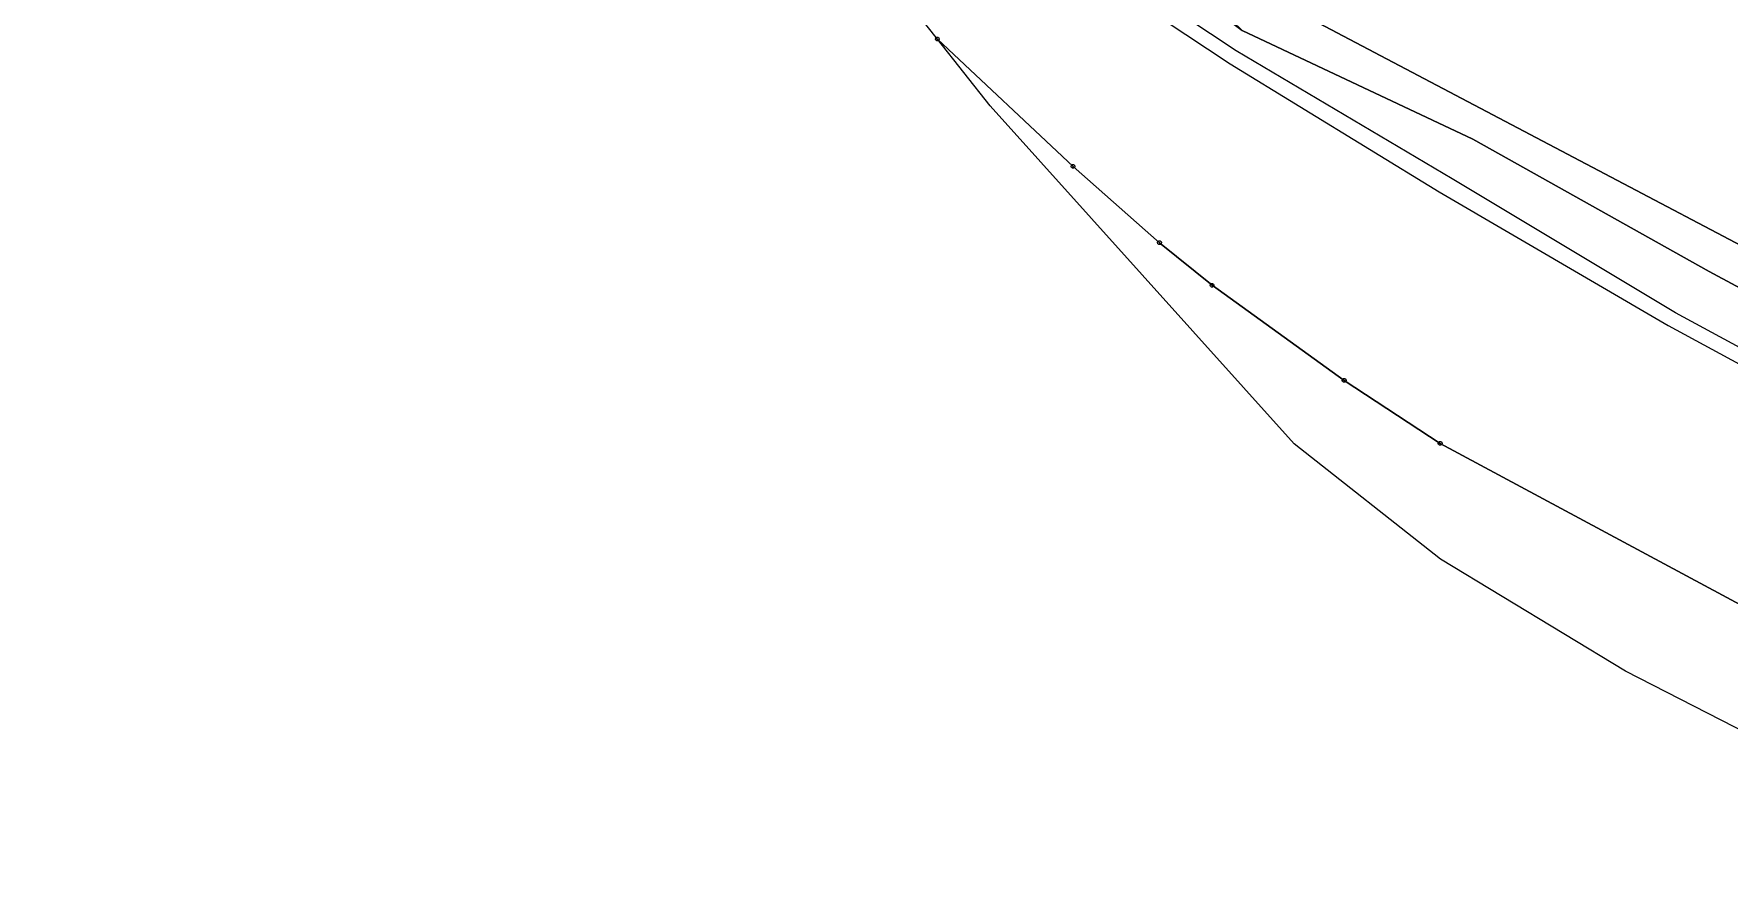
# Model space of a CAD drawing. Extents: x -443817 to 3, y -1171930 to -442383.
# Drawn here: x -442588.9 to -442148.1, y -1171907.6 to -1171686.5 of the extents above; entities that cross this region are included whole.
import ezdxf

# ---------------------------------------------------------------- set-up
doc = ezdxf.new("R2010")
doc.units = 0
doc.header["$LTSCALE"] = 0.5
for name, color, linetype, lineweight in [('KATUZ', 7, 'Continuous', 0), ('KLADPAR', 7, 'Continuous', 0), ('ZAPPAR', 7, 'Continuous', 0), ('ZNACKY', 7, 'Continuous', 0), ('ZUOB', 7, 'Continuous', 0)]:
    doc.layers.add(name, color=color, linetype=linetype, lineweight=lineweight)

# ---------------------------------------------------------------- blocks, each defined once
blk = doc.blocks.new('$5')
at = {"color": 0}
blk.add_line((-0.12, 0), (0.12, 0), dxfattribs=at)
at = {"color": 0, "flags": 128}
blk.add_lwpolyline([(0.15, 0.48), (0.4, 0.3), (0.5, 0.01), (0.4, -0.28), (0.15, -0.46), (-0.16, -0.46), (-0.41, -0.28), (-0.51, 0.01), (-0.41, 0.3), (-0.16, 0.48), (0.15, 0.48)], dxfattribs=at)

msp = doc.modelspace()

# ---------------------------------------------------------------- linework, layer by layer
at = {"layer": 'KATUZ', "color": 7, "linetype": 'Continuous', "flags": 128}
msp.add_lwpolyline([(-442139.55, -1171870.43), (-442175.04, -1171852.23), (-442223.2, -1171823.14), (-442261.18, -1171793.08), (-442340.22, -1171705.18), (-442353.98, -1171687.84), (-442413.07, -1171613.38), (-442420.29, -1171596.92), (-442423.84, -1171588.83), (-442428.29, -1171578.68), (-442448.28, -1171533.1), (-442448.8, -1171532.05), (-442451.8, -1171526.04), (-442462.42, -1171504.73), (-442499.05, -1171489.22), (-442529.24, -1171468.65), (-442559.78, -1171447.85), (-442637.61, -1171398.25)], dxfattribs=at)
at = {"layer": 'KLADPAR', "color": 7, "linetype": 'Continuous', "flags": 128}
for points in [[(-442095.39, -1171779.39), (-442153.31, -1171748.25), (-442214.74, -1171713.85), (-442274.7, -1171685.59), (-442354.85, -1171608.29), (-442410.54, -1171534.29), (-442397, -1171537), (-442397, -1171537), (-442381, -1171550), (-442372.08, -1171553.97), (-442374.14, -1171556.73), (-442377.2, -1171560.91), (-442378.45, -1171562.61), (-442342.89, -1171583.28), (-442312.05, -1171597.79), (-442301, -1171612), (-442285, -1171625), (-442267, -1171632), (-442269.46, -1171675.91), (-442050.94, -1171791.12)], [(-442144.07, -1171835.62), (-442223.24, -1171793.02), (-442248.22, -1171776.62), (-442282.57, -1171751.86), (-442296.21, -1171740.79), (-442318.71, -1171720.94), (-442353.98, -1171687.84), (-442413.07, -1171613.38), (-442420.29, -1171596.92), (-442423.84, -1171588.83), (-442428.29, -1171578.68), (-442428.29, -1171578.68), (-442422.87, -1171583.24), (-442368.1, -1171619.51), (-442317.98, -1171653.16), (-442274.7, -1171685.59), (-442214.74, -1171713.85), (-442153.31, -1171748.25), (-442095.39, -1171779.39)]]:
    msp.add_lwpolyline(points, dxfattribs=at)
for points in [[(-442210, -1171655), (-442202.57, -1171655.62), (-442186, -1171657), (-442181.24, -1171656.4), (-442106.89, -1171647.44), (-442004.85, -1171701.87), (-442050.94, -1171791.12), (-442269.46, -1171675.91), (-442267, -1171632), (-442248.6, -1171632.97), (-442243.26, -1171634.42), (-442228, -1171639), (-442213.38, -1171650.7), (-442210, -1171655)], [(-442128.07, -1171842.71), (-441984.76, -1171882.64), (-441833.28, -1171896.09), (-441821.71, -1171902.03), (-441895.18, -1171907.65), (-441969.9, -1171897.41), (-442076.22, -1171891.41), (-442139.55, -1171870.43), (-442175.04, -1171852.23), (-442223.2, -1171823.14), (-442261.18, -1171793.08), (-442340.22, -1171705.18), (-442353.98, -1171687.84), (-442318.71, -1171720.94), (-442296.21, -1171740.79), (-442282.57, -1171751.86), (-442248.22, -1171776.62), (-442223.24, -1171793.02), (-442144.07, -1171835.62), (-442130.43, -1171841.98), (-442128.07, -1171842.71)]]:
    msp.add_lwpolyline(points, close=True, dxfattribs=at)
at = {"layer": 'ZAPPAR', "color": 7, "linetype": 'Continuous', "flags": 128}
for points in [[(-441887.54, -1171864.67), (-441921.17, -1171867.14), (-441977.96, -1171849.1), (-442043.75, -1171821.43), (-442102.17, -1171791.48), (-442162.06, -1171759.03), (-442220.16, -1171724.14), (-442276.27, -1171690.92), (-442322.26, -1171660.39), (-442374.43, -1171625.17), (-442423.84, -1171588.83)], [(-442420.29, -1171596.92), (-442376.53, -1171628.37), (-442324.21, -1171663.47), (-442277.85, -1171694.24), (-442223.52, -1171727.52), (-442163.99, -1171762.35), (-442104.14, -1171794.78), (-442045.83, -1171824.33), (-441979.87, -1171852.49), (-441968.71, -1171856.72)]]:
    msp.add_lwpolyline(points, dxfattribs=at)
at = {"layer": 'ZUOB', "color": 7, "linetype": 'Continuous', "flags": 128}
msp.add_lwpolyline([(-442139.55, -1171870.43), (-442175.04, -1171852.23), (-442223.2, -1171823.14), (-442261.18, -1171793.08), (-442340.22, -1171705.18), (-442353.98, -1171687.84), (-442413.07, -1171613.38), (-442420.29, -1171596.92), (-442423.84, -1171588.83), (-442428.29, -1171578.68), (-442448.28, -1171533.1), (-442448.8, -1171532.05), (-442451.8, -1171526.04), (-442462.42, -1171504.73), (-442499.05, -1171489.22), (-442529.24, -1171468.65), (-442559.78, -1171447.85), (-442637.61, -1171398.25)], dxfattribs=at)

# ---------------------------------------------------------------- block references
at = {"layer": 'ZNACKY', "color": 7, "linetype": 'Continuous'}
for p in [(-442353.98, -1171687.84), (-442318.71, -1171720.94), (-442296.21, -1171740.79), (-442282.57, -1171751.86), (-442248.22, -1171776.62), (-442223.24, -1171793.02)]:
    msp.add_blockref('$5', p, dxfattribs=at)

doc.saveas('drawing.dxf')
